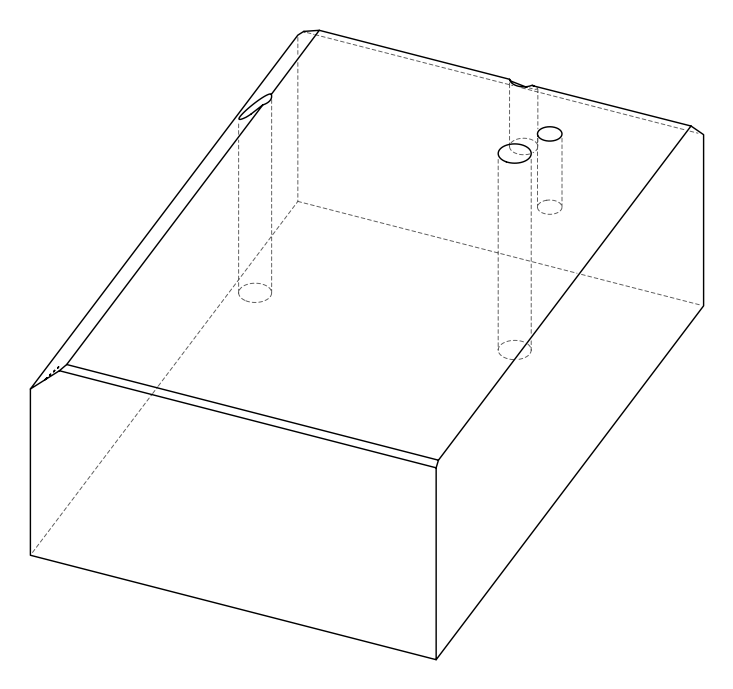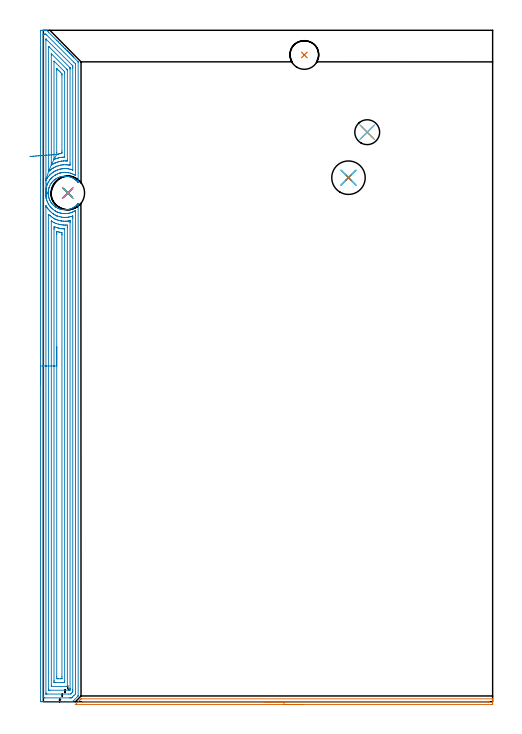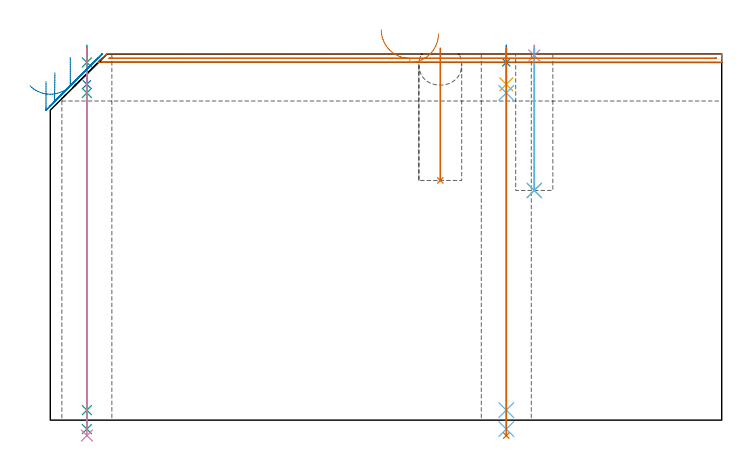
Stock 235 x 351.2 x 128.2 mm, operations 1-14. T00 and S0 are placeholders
(PLAN: 15 operations, 10 tool changes, 37.2 min)
(1 INDEXABLE_INSERT_DRILL_BLIND_HOLE_FROM_SOLID | STEP1POCKET | UGT0302_001 | 0.19 min | 7815 mm3)
(2 SPOT_DRILL | STEP1HOLE | NXT0321_9005460120000 | 0.05 min | 183 mm3)
(3 SPOT_DRILL_1 | STEP1HOLE_1 | NXT0321_9005460120000 | 0.05 min | 183 mm3)
(4 SPOT_DRILL_2 | STEP1POCKET_1 | NXT0321_9005460120000 | 0.03 min | 1 mm3)
(5 DRILL_BLIND_HOLE_INTO_CENTER | STEP1HOLE | UGT0301_191 | 0.05 min | 277 mm3)
(6 GUN_DRILL_THROUGH_HOLE | STEP1HOLE | UGT0307_003 | 0.61 min | 4546 mm3)
(7 SPADE_DRILL_TO_ENLARGE_THROUGH_HOLE | STEP1HOLE | UGT0306_008 | 0.54 min | 25791 mm3)
(8 DRILL_BLIND_HOLE_INTO_CENTER_1 | STEP1HOLE_1 | UGT0301_191 | 0.05 min | 275 mm3)
(9 GUN_DRILL_THROUGH_HOLE_1 | STEP1HOLE_1 | UGT0307_003 | 0.61 min | 4545 mm3)
(10 SPADE_DRILL_TO_ENLARGE_THROUGH_HOLE_1 | STEP1HOLE_1 | UGT0306_008 | 0.54 min | 25785 mm3)
(11 DRILL_BLIND_HOLE_INTO_CENTER_2 | STEP1POCKET_1 | UGT0301_191 | 0.2 min | 1827 mm3)
(12 DRILL_TO_ENLARGE_BLIND_HOLE | STEP1POCKET_1 | UGT0301_374 | 0.2 min | 4504 mm3)
(13 AREA_MILL | FG_CHAMFER_SURFACE | UGT0205_001 | 3.61 min | 994 mm3)
(14 AREA_MILL_1 | FG_CHAMFER_SURFACE_1 | UGT0205_001 | 19.47 min | 66445 mm3)
(15 AREA_MILL_2 | FG_CHAMFER_SURFACE_2 | UGT0205_001 | 11.01 min | 29384 mm3)
(TOOL UGT0302_001 | Indexable Insert Drill 15mm | D15 PA180 FL50 Z2)
(TOOL NXT0321_9005460120000 | NC Spot Drill, 142deg, 12mm, Carbide, Uncoated | D12 PA142 FL30 Z2)
(TOOL UGT0301_191 | Twist Drill 7.1 mm | D7.1 PA118 FL66 Z2)
(TOOL UGT0307_003 | Gun Drill 7 mm | D7 PA130 FL24 Z1)
(TOOL UGT0306_008 | Spade Drill 17.5mm | D17.5 PA132 FL10 Z2)
(TOOL UGT0301_374 | Twist Drill Flat Bottom 13 mm | D13 PA180 FL101 Z2)
(TOOL UGT0205_001 | Chamfer Mill 20 x 3 x 45 deg. | D20 FL50 Z2)
(OP 1 INDEXABLE_INSERT_DRILL_BLIND_HOLE_FROM_SOLID)
G17 G21 G94 G90
T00 M6
G54
G17 G0 G90 X136.5 Y338.3 S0 M3
G43 Z138.2 H0
G94 G81 G98 Z83.9 F250. R130.2
G80
M5
M2
(OP 2 SPOT_DRILL)
G17 G21 G94 G90
T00 M6
G54
G17 G0 G90 X159.6 Y274.1 S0 M3
G43 Z138.2 H0
G94 G81 G98 Z125.2 F250. R131.2
G80
M5
M2
(OP 3 SPOT_DRILL_1)
G17 G21 G94 G90
T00 M6
G54
G17 G0 G90 X12.8 Y266.1 S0 M3
G43 Z138.2 H0
G94 G81 G98 Z125.2 F250. R131.2
G80
M5
M2
(OP 4 SPOT_DRILL_2)
G17 G21 G94 G90
T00 M6
G54
G17 G0 G90 X169.4 Y297.9 S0 M3
G43 Z138.2 H0
G94 G81 G98 Z127.64 F250. R131.2
G80
M5
M2
(OP 5 DRILL_BLIND_HOLE_INTO_CENTER)
G17 G21 G94 G90
T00 M6
G54
G17 G0 G90 X159.6 Y274.1 S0 M3
G43 Z138.2 H0
G94 G81 G98 Z117.55 F250. R130.2
G80
M5
M2
(OP 6 GUN_DRILL_THROUGH_HOLE)
G17 G21 G94 G90
T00 M6
G54
G17 G0 G90 X159.6 Y274.1 M8
G43 Z138.2 H0
Z128.893
S716 M3
G94 G1 Z114.521 F125. M26
G4 X.084
Z3.5 F250.
G4 X.084
Z-3.132 F125.
G4 X.084
M5
M9
G0 Z128.893
Z138.2
M2
(OP 7 SPADE_DRILL_TO_ENLARGE_THROUGH_HOLE)
G17 G21 G94 G90
T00 M6
G54
G17 G0 G90 X159.6 Y274.1 S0 M3
G43 Z138.2 H0
G94 G73 G98 Z-5.396 F250. Q16.699 R130.2
G80
M5
M2
(OP 8 DRILL_BLIND_HOLE_INTO_CENTER_1)
G17 G21 G94 G90
T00 M6
G54
G17 G0 G90 X12.8 Y266.1 S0 M3
G43 Z138.2 H0
G94 G81 G98 Z117.55 F250. R130.2
G80
M5
M2
(OP 9 GUN_DRILL_THROUGH_HOLE_1)
G17 G21 G94 G90
T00 M6
G54
G17 G0 G90 X12.8 Y266.1 M8
G43 Z138.2 H0
Z128.893
S716 M3
G94 G1 Z114.521 F125. M26
G4 X.084
Z3.5 F250.
G4 X.084
Z-3.132 F125.
G4 X.084
M5
M9
G0 Z128.893
Z138.2
M2
(OP 10 SPADE_DRILL_TO_ENLARGE_THROUGH_HOLE_1)
G17 G21 G94 G90
T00 M6
G54
G17 G0 G90 X12.8 Y266.1 S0 M3
G43 Z138.2 H0
G94 G73 G98 Z-5.396 F250. Q16.699 R130.2
G80
M5
M2
(OP 11 DRILL_BLIND_HOLE_INTO_CENTER_2)
G17 G21 G94 G90
T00 M6
G54
G17 G0 G90 X169.4 Y297.9 S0 M3
G43 Z138.2 H0
G94 G81 G98 Z80.4 F250. R130.2
G80
M5
M2
(OP 12 DRILL_TO_ENLARGE_BLIND_HOLE)
G17 G21 G94 G90
T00 M6
G54
G17 G0 G90 X169.4 Y297.9 S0 M3
G43 Z138.2 H0
G94 G73 G98 Z80.4 F250. Q11.95 R130.2
G80
M5
M2
(OP 13 AREA_MILL)
G17 G21 G94 G90
T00 M6
G54
G17 G0 G90 X135.85 Y-1.5 S1061 M3
G43 Z138.2 H0
Z135.2
G94 G1 X135.812 Z134.328 F250.
X135.698 Z133.464
X135.509 Z132.612
X135.247 Z131.78
X134.913 Z130.974
X134.51 Z130.2
X134.042 Z129.464
X133.511 Z128.772
X132.921 Z128.129
X132.278 Z127.54
X131.586 Z127.008
X130.85 Z126.54
X130.076 Z126.137
X129.27 Z125.803
X128.438 Z125.541
X127.587 Z125.352
X126.722 Z125.238
X125.85 Z125.2
X16.805
X16.722 Y-1.495 Z125.203
X16.718 Y-1.493 Z125.204
X16.722 Y-1.477 Z125.22
X19.138 Y0.938 Z127.637
X19.69 Y1.491 Z128.187
X19.703 Y1.494 Z128.189
X19.997 Y1.5 Z128.2
X234.83
X234.99 Y1.497 Z128.188
X234.993 Y1.441 Z128.133
X235. Y1.037 Z127.736
Y0.681 Z127.38
Y0. Z126.695
Y-1.233 Z125.464
X234.998 Y-1.491 Z125.205
X234.526 Y-1.5 Z125.2
X125.85
Y-0.086 Z126.614
X20.804 Y-0.085 Z126.615
X20.633 Y-0.083 Z126.617
X20.586 Y-0.08 Z126.62
X20.582 Y-0.078 Z126.622
X20.583 Y-0.074 Z126.626
X20.612 Y-0.041 Z126.659
X20.653 Y0. Z126.7
X20.735 Y0.073 Z126.773
X20.811 Y0.08 Z126.78
X20.89 Y0.082 Z126.782
X21.698 Y0.086 Z126.786
X21.784
X232.682 Y0.085 Z126.785
X232.854 Y0.083 Z126.783
X232.967 Y0.08 Z126.78
X232.992 Y0.077 Z126.777
X232.995 Y0.073 Z126.773
X232.997 Y0.057 Z126.757
X232.998 Y0. Z126.7
X232.994 Y-0.05 Z126.65
X232.99 Y-0.073 Z126.627
X232.983 Y-0.079 Z126.621
X232.939 Y-0.081 Z126.619
X232.768 Y-0.085 Z126.615
X232.682 Y-0.086 Z126.614
X232.596
X125.85
X124.979 Z126.652
X124.114 Z126.766
X123.262 Z126.955
X122.43 Z127.217
X121.624 Z127.551
X120.85 Z127.954
X120.114 Z128.423
X119.422 Z128.954
X118.779 Z129.543
X118.19 Z130.186
X117.659 Z130.878
X117.19 Z131.614
X116.787 Z132.388
X116.453 Z133.194
X116.191 Z134.026
X116.002 Z134.878
X115.888 Z135.743
X115.85 Z136.614
G0 Z138.2
M5
M2
(OP 14 AREA_MILL_1)
G17 G21 G94 G90
T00 M6
G54
G17 G0 G90 X-1.5 Y165.6 S1061 M3
G43 Z138.2 H0
Z118.5
G94 G1 Y165.638 Z117.628 F250.
Y165.752 Z116.764
Y165.941 Z115.912
Y166.203 Z115.08
Y166.537 Z114.274
Y166.94 Z113.5
Y167.408 Z112.764
Y167.94 Z112.072
Y168.529 Z111.429
Y169.172 Z110.84
Y169.864 Z110.309
Y170.6 Z109.84
Y171.374 Z109.437
Y172.18 Z109.103
Y173.012 Z108.841
Y173.864 Z108.652
Y174.728 Z108.538
Y175.6 Z108.5
Y350.59
X-1.498 Y350.769 Z108.502
X-1.491 Y351.198 Z108.505
X-1.292 Y351.2 Z108.705
X-0.967 Z109.03
X-0.405 Z109.591
X-0.079 Z109.916
X0.573 Z110.572
X1.043 Z111.043
X1.695 Y351.196 Z111.694
X1.7 Y351.194 Z111.699
X1.865 Y351.036 Z111.863
X2.583 Y350.318 Z112.582
X6.864 Y346.036 Z116.864
X7.019 Y345.882 Z117.016
X7.073 Y345.828 Z117.071
X7.735 Y345.165 Z117.735
X7.906 Y344.995 Z117.903
X7.966 Y344.935 Z117.964
X8.606 Y344.294 Z118.606
X8.794 Y344.108 Z118.79
X9.478 Y343.422 Z119.478
X9.681 Y343.221 Z119.677
X10.346 Y342.554 Z120.346
X10.568 Y342.333 Z120.565
X11.22 Y341.68 Z121.22
X11.456 Y341.446 Z121.452
X12.091 Y340.809 Z122.091
X12.132 Y340.769 Z122.131
X12.343 Y340.559 Z122.339
X12.429 Y340.471 Z122.428
X12.552 Y340.349 Z122.551
X12.639 Y340.263 Z122.635
X12.727 Y340.174 Z122.726
X12.846 Y340.055 Z122.845
X12.934 Y339.967 Z122.93
X13.024 Y339.876 Z123.024
X13.14 Y339.761 Z123.139
X13.23 Y339.672 Z123.226
X13.322 Y339.578 Z123.321
X13.433 Y339.467 Z123.433
X13.526 Y339.376 Z123.522
X13.62 Y339.281 Z123.619
X13.727 Y339.173 Z123.727
X13.822 Y339.08 Z123.818
X13.917 Y338.983 Z123.917
X14.021 Y338.879 Z124.021
X14.117 Y338.784 Z124.114
X14.215 Y338.686 Z124.214
X14.315 Y338.585 Z124.315
X14.413 Y338.489 Z124.409
X14.512 Y338.388 Z124.512
X14.609 Y338.291 Z124.609
X14.709 Y338.193 Z124.705
X14.81 Y338.09 Z124.809
X14.903 Y337.997 Z124.903
X15.005 Y337.897 Z125.001
X15.107 Y337.793 Z125.107
X15.197 Y337.703 Z125.197
X15.301 Y337.601 Z125.297
X15.405 Y337.495 Z125.405
X15.491 Y337.409 Z125.491
X15.596 Y337.306 Z125.592
X15.703 Y337.198 Z125.702
X15.785 Y337.115 Z125.785
X15.892 Y337.01 Z125.888
X18.11 Y334.791 Z128.108
X18.155 Y334.745 Z128.15
X18.204 Y334.688 Z128.196
X18.2 Y334.523 Z128.2
Y271.576
X18.196 Y271.574 Z128.196
X18.192 Y271.573 Z128.192
X18.188 Y271.576 Z128.188
X17.946 Y271.866 Z127.946
X17.652 Y272.186 Z127.652
X17.357 Y272.479 Z127.357
X17.143 Y272.675 Z127.143
X16.924 Y272.864 Z126.924
X16.474 Y273.208 Z126.474
X16.06 Y273.493 Z126.06
X15.636 Y273.756 Z125.636
X15.152 Y274.002 Z125.152
X14.708 Y274.204 Z124.708
X14.268 Y274.376 Z124.268
X13.824 Y274.523 Z123.824
X13.387 Y274.648 Z123.387
X12.941 Y274.739 Z122.941
X12.5 Y274.811 Z122.5
X12.058 Y274.86 Z122.058
X11.617 Y274.887 Z121.617
X11.175 Y274.891 Z121.175
X10.733 Y274.874 Z120.733
X10.292 Y274.83 Z120.292
X9.408 Y274.688 Z119.408
X9.213 Y274.648 Z119.213
X8.525 Y274.44 Z118.525
X8.081 Y274.283 Z118.081
X7.642 Y274.094 Z117.642
X6.966 Y273.756 Z116.965
X6.759 Y273.632 Z116.759
X6.348 Y273.362 Z116.348
X6.312 Y273.339 Z116.312
X6.132 Y273.208 Z116.13
X5.876 Y273.024 Z115.875
X5.676 Y272.864 Z115.674
X5.329 Y272.553 Z115.329
X4.992 Y272.229 Z114.992
X4.801 Y272.025 Z114.801
X4.751 Y271.971 Z114.751
X4.423 Y271.576 Z114.421
X4.357 Y271.49 Z114.355
X4.11 Y271.169 Z114.109
X4.048 Y271.079 Z114.047
X3.801 Y270.684 Z113.798
X3.772 Y270.637 Z113.769
X3.517 Y270.187 Z113.514
X3.226 Y269.59 Z113.225
X3.128 Y269.344 Z113.124
X3.107 Y269.294 Z113.104
X2.952 Y268.85 Z112.947
X2.914 Y268.728 Z112.911
X2.831 Y268.452 Z112.828
X2.816 Y268.402 Z112.813
X2.73 Y268.054 Z112.73
X2.707 Y267.957 Z112.706
X2.631 Y267.559 Z112.63
X2.622 Y267.51 Z112.621
X2.561 Y267.064 Z112.56
X2.525 Y266.666 Z112.523
X2.52 Y266.617 Z112.519
X2.509 Y266.394 Z112.508
X2.506 Y266.258 Z112.506
X2.504 Y266.133 Z112.501
X2.503 Y266.11
X2.502 Y266.06 Z112.5
X2.506 Y265.975 Z112.501
X2.507 Y265.917 Z112.504
X2.508 Y265.913
X2.515 Y265.773 Z112.506
X2.516 Y265.725 Z112.508
X2.546 Y265.279 Z112.542
X2.583 Y264.963 Z112.581
X2.594 Y264.88 Z112.59
X2.599 Y264.833 Z112.597
X2.607 Y264.784 Z112.606
X2.676 Y264.386 Z112.675
X2.767 Y263.988 Z112.764
X2.778 Y263.94 Z112.775
X2.904 Y263.493 Z112.903
X3.051 Y263.048 Z113.05
X3.135 Y262.826 Z113.134
X3.227 Y262.608 Z113.224
X3.292 Y262.471 Z113.29
X3.42 Y262.202 Z113.417
X3.442 Y262.156 Z113.439
X3.686 Y261.705 Z113.684
X3.953 Y261.263 Z113.952
X4.11 Y261.032 Z114.108
X4.238 Y260.863 Z114.234
X4.362 Y260.697 Z114.36
X4.624 Y260.371 Z114.623
X4.807 Y260.168 Z114.804
X4.853 Y260.119 Z114.851
X4.993 Y259.971 Z114.991
X5.509 Y259.479 Z115.509
X5.876 Y259.178 Z115.875
X6.296 Y258.873 Z116.294
X6.413 Y258.794 Z116.412
X6.575 Y258.687 Z116.57
X6.608 Y258.664 Z116.607
X6.658 Y258.631 Z116.657
X6.724 Y258.586 Z116.723
X7.634 Y258.029 Z117.634
X7.873 Y257.98 Z117.873
X7.906 Y257.971 Z117.906
X8.525 Y257.753 Z118.525
X8.703 Y257.694 Z118.703
X9.055 Y257.598 Z119.055
X9.408 Y257.513 Z119.408
X9.849 Y257.429 Z119.849
X10.292 Y257.366 Z120.292
X10.733 Y257.326 Z120.733
X11.175 Y257.309 Z121.175
X11.617 Y257.313 Z121.617
X12.058 Y257.34 Z122.058
X12.5 Y257.389 Z122.5
X12.941 Y257.461 Z122.941
X13.384 Y257.557 Z123.384
X13.824 Y257.672 Z123.824
X13.897 Y257.694 Z123.897
X14.708 Y257.999 Z124.708
X15.152 Y258.198 Z125.152
X15.591 Y258.424 Z125.591
X15.874 Y258.586 Z125.874
X16.474 Y258.994 Z126.474
X17.092 Y259.479 Z127.092
X17.357 Y259.718 Z127.357
X17.578 Y259.937 Z127.578
X17.71 Y260.074 Z127.71
X17.846 Y260.222 Z127.846
X17.978 Y260.371 Z127.978
X18.11 Y260.53 Z128.11
X18.141 Y260.563 Z128.141
X18.196 Y260.617 Z128.189
X18.2 Y260.416 Z128.2
Y3.285
X18.207 Y3.013 Z128.191
X18.127 Y2.927 Z128.126
X15.301 Y0.1 Z125.299
X15.214 Y0.015 Z125.213
X15.194 Y0.001 Z125.191
X14.982 Y0. Z124.981
X14.824 Z124.823
X13.882 Z123.882
X13.23 Z123.226
X12.017 Z122.014
X10.568 Z120.564
X-0.36 Z109.637
X-0.967 Y0.002 Z109.031
X-1.188 Y0.003 Z108.81
X-1.492 Y0.008 Z108.506
X-1.494 Y0.08 Z108.504
X-1.498 Y0.61 Z108.502
X-1.5 Y1.147 Z108.5
Y175.6
X-0.086 Z109.914
Y348.804
X-0.079 Y349.19 Z109.921
X0.417 Y349.197 Z110.417
X0.808 Y349.196 Z110.808
X1.201 Y349.19 Z111.201
X1.25 Y349.188 Z111.25
X1.276 Y349.167 Z111.276
X1.33 Y349.117 Z111.33
X1.436 Y349.014 Z111.436
X1.647 Y348.804 Z111.647
X15.931 Y334.519 Z125.931
X16.779 Y333.659 Z126.779
X16.785 Y333.626 Z126.785
Y333.621
X16.786 Y275.594 Z126.786
X16.779 Y275.233 Z126.779
X16.183 Y275.594 Z126.183
X15.892 Y275.746 Z125.892
X15.585 Y275.903 Z125.585
X15.005 Y276.153 Z125.005
X14.652 Y276.291 Z124.652
X14.128 Y276.476 Z124.128
X14.092 Y276.487 Z124.092
X13.23 Y276.691 Z123.23
X12.979 Y276.739 Z122.979
X12.343 Y276.825 Z122.343
X11.974 Y276.858 Z121.974
X11.456 Y276.879 Z121.456
X11.067 Y276.878 Z121.067
X10.568 Y276.852 Z120.568
X10.238 Y276.82 Z120.238
X9.681 Y276.74 Z119.681
X9.464 Y276.705 Z119.464
X9.154 Y276.646 Z119.154
X8.794 Y276.562 Z118.794
X8.734 Y276.547 Z118.734
X8.532 Y276.487 Z118.532
X7.906 Y276.272 Z117.906
X7.424 Y276.08 Z117.424
X7.019 Y275.894 Z117.019
X6.817 Y275.798 Z116.817
X6.414 Y275.594 Z116.414
X6.238 Y275.488 Z116.238
X6.132 Y275.42 Z116.132
X5.703 Y275.133 Z115.703
X5.244 Y274.804 Z115.244
X5.108 Y274.701 Z115.108
X4.705 Y274.351 Z114.705
X4.357 Y274.031 Z114.357
X4.244 Y273.923 Z114.244
X4.131 Y273.808 Z114.131
X3.816 Y273.46 Z113.816
X3.47 Y273.049 Z113.47
X3.41 Y272.975 Z113.41
X3.365 Y272.916 Z113.365
X3.035 Y272.461 Z113.035
X2.753 Y272.023 Z112.753
X2.689 Y271.916 Z112.689
X2.583 Y271.733 Z112.583
X2.37 Y271.343 Z112.37
X2.264 Y271.13 Z112.264
X2.079 Y270.744 Z112.079
X1.863 Y270.237 Z111.863
X1.835 Y270.167 Z111.835
X1.816 Y270.116 Z111.816
X1.695 Y269.768 Z111.695
X1.595 Y269.445 Z111.595
X1.567 Y269.344 Z111.567
X1.409 Y268.74 Z111.409
X1.343 Y268.452 Z111.343
X1.257 Y267.999 Z111.257
X1.195 Y267.559 Z111.195
X1.155 Y267.21 Z111.155
X1.111 Y266.666 Z111.111
X1.1 Y266.372 Z111.1
X1.102 Y265.773 Z111.102
X1.105 Y265.624 Z111.105
X1.114 Y265.465 Z111.114
X1.165 Y264.88 Z111.165
X1.214 Y264.472 Z111.214
X1.296 Y263.988 Z111.296
X1.429 Y263.362 Z111.429
X1.5 Y263.095 Z111.5
X1.695 Y262.433 Z111.695
X1.772 Y262.202 Z111.772
X1.815 Y262.082 Z111.815
X2.01 Y261.605 Z112.01
X2.147 Y261.309 Z112.147
X2.288 Y261.013 Z112.288
X2.583 Y260.455 Z112.583
X2.604 Y260.416 Z112.604
X2.637 Y260.362 Z112.637
X3.024 Y259.757 Z113.024
X3.189 Y259.524 Z113.189
X3.47 Y259.155 Z113.47
X3.911 Y258.631 Z113.911
X4.357 Y258.177 Z114.357
X4.826 Y257.738 Z114.826
X5.244 Y257.399 Z115.244
X6.021 Y256.845 Z116.021
X6.088 Y256.801 Z116.088
X6.132 Y256.772 Z116.132
X6.323 Y256.653 Z116.323
X7.019 Y256.237 Z117.019
X7.196 Y256.138 Z117.196
X7.361 Y256.076 Z117.361
X7.791 Y255.952 Z117.791
X7.968 Y255.89 Z117.968
X8.466 Y255.732 Z118.466
X8.794 Y255.642 Z118.794
X9.202 Y255.541 Z119.202
X9.681 Y255.453 Z119.681
X10.256 Y255.373 Z120.256
X10.568 Y255.347 Z120.568
X11.199 Y255.318 Z121.199
X11.456 Y255.321 Z121.456
X12.057 Y255.348 Z122.057
X12.343 Y255.375 Z122.343
X12.849 Y255.443 Z122.849
X13.23 Y255.51 Z123.23
X13.592 Y255.588 Z123.592
X14.117 Y255.726 Z124.117
X14.288 Y255.781 Z124.288
X14.768 Y255.952 Z124.768
X14.939 Y256.018 Z124.939
X15.005 Y256.046 Z125.005
X15.556 Y256.291 Z125.556
X15.892 Y256.461 Z125.892
X16.143 Y256.593 Z126.143
X16.574 Y256.845 Z126.574
X16.701 Y256.924 Z126.701
X16.779 Y256.971 Z126.779
X16.785 Y256.845 Z126.785
Y256.839
Y4.176
X16.779 Y4.041 Z126.779
X15.965 Y3.215 Z125.965
X15.146 Y2.396 Z125.146
X15.075 Y2.325 Z125.075
X15.005 Y2.256 Z125.005
X14.753 Y2.015 Z124.753
X14.506 Y2.005 Z124.506
X14.117 Y2.002 Z124.117
X13.624 Y2. Z123.624
X0.808 Y2.001 Z110.808
X0.311 Y2.003 Z110.311
X-0.079 Y2.01 Z109.921
X-0.086 Y2.396 Z109.914
Y2.402
Y175.6
X1.328 Z111.328
X1.329 Y258.631 Z111.329
X1.33 Y258.998 Z111.33
X1.334 Y259.369 Z111.334
X1.335 Y259.446 Z111.335
X1.491 Y259.187 Z111.491
X1.607 Y258.993 Z111.607
X1.695 Y258.85 Z111.695
X1.835 Y258.631 Z111.835
X2.099 Y258.224 Z112.099
X2.467 Y257.738 Z112.467
X2.583 Y257.594 Z112.583
X2.924 Y257.192 Z112.924
X3.243 Y256.845 Z113.243
X3.47 Y256.616 Z113.47
X4.185 Y255.952 Z114.185
X4.357 Y255.813 Z114.357
X4.927 Y255.379 Z114.927
X5.244 Y255.157 Z115.244
X5.387 Y255.06 Z115.387
X6.132 Y254.597 Z116.132
X6.396 Y254.439 Z116.396
X6.586 Y254.328 Z116.586
X6.912 Y254.167 Z116.912
X7.019 Y254.128 Z117.019
X7.077 Y254.108 Z117.077
X7.327 Y254.039 Z117.327
X8.347 Y253.724 Z118.347
X8.794 Y253.614 Z118.794
X9.489 Y253.467 Z119.489
X9.681 Y253.441 Z119.681
X10.5 Y253.342 Z120.5
X10.568 Y253.339 Z120.568
X11.417 Y253.313 Z121.417
X11.456 Y253.314 Z121.456
X12.261 Y253.356 Z122.261
X12.343 Y253.365 Z122.343
X13.046 Y253.459 Z123.046
X13.23 Y253.493 Z123.23
X13.786 Y253.607 Z123.786
X14.117 Y253.692 Z124.117
X14.488 Y253.794 Z124.488
X15.24 Y254.058 Z125.24
X15.314 Y254.082 Z125.314
X15.356 Y254.094 Z125.356
X15.364 Y254.061 Z125.364
X15.368 Y253.957 Z125.368
X15.37 Y253.799 Z125.37
X15.371 Y253.274 Z125.371
Y252.905
Y6.491
Y5.967
X15.369 Y5.601 Z125.369
X15.364 Y5.074 Z125.364
X15.187 Y4.891 Z125.187
X15.005 Y4.706 Z125.005
X14.744 Y4.444 Z124.744
X14.478 Y4.182 Z124.478
X14.292 Y4.006 Z124.292
X13.23 Y4. Z123.23
X1.876 Z111.876
X1.695 Y4.002 Z111.695
X1.515 Y4.005 Z111.515
X1.395 Y4.01 Z111.395
X1.335 Y4.023 Z111.335
X1.333 Y4.059 Z111.333
X1.331 Y4.182 Z111.331
X1.329 Y4.55 Z111.329
X1.328 Y175.6 Z111.328
X2.743 Z112.743
Y254.716
X2.745 Y254.807 Z112.745
X2.746 Y254.851 Z112.746
X2.747 Y254.86 Z112.747
X2.897 Y254.743 Z112.897
X3.47 Y254.223 Z113.47
X3.535 Y254.167 Z113.535
X4.357 Y253.557 Z114.357
X4.757 Y253.274 Z114.757
X5.244 Y252.967 Z115.244
X6.04 Y252.473 Z116.04
X6.132 Y252.427 Z116.132
X6.224 Y252.381 Z116.224
X6.563 Y252.237 Z116.563
X6.79 Y252.159 Z116.79
X7.019 Y252.087 Z117.019
X7.441 Y251.957 Z117.441
X7.906 Y251.817 Z117.906
X8.672 Y251.611 Z118.672
X8.794 Y251.584 Z118.794
X9.259 Y251.488 Z119.259
X9.681 Y251.429 Z119.681
X9.748 Y251.421 Z119.748
X10.568 Y251.346 Z120.568
X10.721 Y251.335 Z120.721
X11.456 Y251.321 Z121.456
X11.62 Y251.323 Z121.62
X12.343 Y251.363 Z122.343
X12.458 Y251.372 Z122.458
X13.23 Y251.47 Z123.23
X13.246 Y251.472 Z123.246
X13.34 Y251.488 Z123.34
X13.652 Y251.55 Z123.652
X13.735 Y251.565 Z123.735
X13.822 Y251.58 Z123.822
X13.925 Y251.595 Z123.925
X13.952 Y251.592 Z123.952
X13.953 Y251.583 Z123.953
X13.955 Y251.488 Z123.955
X13.957 Y250.901 Z123.957
Y250.757
Y7.022
X13.956 Y6.86 Z123.956
X13.951 Y6.134 Z123.951
X13.939 Y6.099 Z123.939
X13.916 Y6.075 Z123.916
X13.861 Y6.021 Z123.861
X13.657 Y6.01 Z123.657
X13.23 Y6.001 Z123.23
X13.197 Y6. Z123.197
X3.437 Z113.437
X3.032 Y6.006 Z113.032
X2.829 Y6.01 Z112.829
X2.749 Y6.023 Z112.749
X2.743 Y6.86 Z112.743
Y175.6
X4.157 Z114.157
X4.158 Y251.349 Z114.158
Y251.364
X4.163 Y251.43 Z114.163
X4.253 Y251.384 Z114.253
X4.357 Y251.324 Z114.357
X4.778 Y251.065 Z114.778
X5.244 Y250.785 Z115.244
X5.566 Y250.596 Z115.566
X6.132 Y250.332 Z116.132
X6.539 Y250.186 Z116.539
X7.019 Y250.039 Z117.019
X7.81 Y249.8 Z117.81
X7.906 Y249.774 Z117.906
X8.18 Y249.703 Z118.18
X8.794 Y249.567 Z118.794
X8.963 Y249.532 Z118.963
X9.681 Y249.431 Z119.681
X10.239 Y249.371 Z120.239
X10.568 Y249.345 Z120.568
X10.939 Y249.329 Z120.939
X11.456 Y249.321 Z121.456
X11.825 Y249.331 Z121.825
X12.522 Y249.359 Z122.522
X12.536 Y249.011 Z122.536
X12.538 Y248.81 Z122.538
X12.543 Y248.118 Z122.543
Y247.917
Y8.444
X12.541 Y8.243 Z122.541
X12.539 Y8.109 Z122.539
X12.536 Y8.011 Z122.536
X12.503 Y8.008 Z122.503
X12.343 Y8.004 Z122.343
X12.097 Y8. Z122.097
X4.266 Y8.001 Z114.266
X4.209 Y8.003 Z114.209
X4.178 Y8.006 Z114.178
X4.167 Y8.008 Z114.167
X4.164 Y8.042 Z114.164
X4.159 Y8.444 Z114.159
X4.157 Y8.646 Z114.157
Y175.6
X5.571 Z115.571
Y247.024
X5.573 Y247.587 Z115.573
X5.576 Y247.917 Z115.576
X5.584 Y248.468 Z115.584
X6.132 Y248.273 Z116.132
X6.908 Y248.029 Z116.908
X7.019 Y247.995 Z117.019
X7.273 Y247.917 Z117.273
X7.906 Y247.749 Z117.906
X8.131 Y247.691 Z118.131
X8.794 Y247.552 Z118.794
X9.226 Y247.482 Z119.226
X9.681 Y247.426 Z119.681
X10.228 Y247.367 Z120.228
X10.568 Y247.344 Z120.568
X11.122 Y247.31 Z121.122
X11.124 Y247.28 Z121.124
X11.126 Y247.212 Z121.126
X11.128 Y247.024 Z121.128
Y10.76
X11.127 Y10.431 Z121.127
X11.124 Y10.149 Z121.124
X11.122 Y10.018 Z121.122
X10.989 Y10.008 Z120.989
X10.568 Y10.003 Z120.568
X10.109 Y10. Z120.109
X9.681 Z119.681
X6.56 Z116.56
X6.132 Y10.001 Z116.132
X5.669 Y10.004 Z115.669
X5.587 Y10.01 Z115.587
X5.578 Y10.018 Z115.578
X5.575 Y10.043 Z115.575
X5.573 Y10.101 Z115.573
X5.571 Y10.431 Z115.571
Y10.995
Y175.6
X6.985 Z116.985
Y244.346
X6.986 Y245.239 Z116.986
X6.987 Y245.271 Z116.987
X7.019 Y245.939 Z117.019
X7.271 Y245.878 Z117.271
X7.906 Y245.723 Z117.906
X8.431 Y245.603 Z118.431
X8.794 Y245.541 Z118.794
X9.489 Y245.432 Z119.489
X9.681 Y245.401 Z119.681
X9.708 Y245.239 Z119.708
X9.711 Y245.208 Z119.711
X9.715 Y244.346 Z119.715
Y244.312
Y13.076
X9.711 Y12.217 Z119.711
X9.709 Y12.189 Z119.709
X9.681 Y12.01 Z119.681
X9.008 Y12.001 Z119.008
X7.906 Z117.906
X7.231 Y12.004 Z117.231
X7.019 Y12.01 Z117.019
X6.991 Y12.217 Z116.991
X6.988 Y12.248 Z116.988
X6.985 Y13.11 Z116.985
Y175.6
Y176.472 Z117.023
Y177.336 Z117.137
Y178.188 Z117.326
Y179.02 Z117.588
Y179.826 Z117.922
Y180.6 Z118.325
Y181.336 Z118.794
Y182.028 Z119.325
Y182.671 Z119.914
Y183.26 Z120.557
Y183.792 Z121.25
Y184.26 Z121.985
Y184.663 Z122.759
Y184.997 Z123.565
Y185.259 Z124.397
Y185.448 Z125.249
Y185.562 Z126.114
Y185.6 Z126.985
G0 Z138.2
X1.601 Y263.038
Z121.605
G1 Y263.052 Z120.733
X1.598 Y263.142 Z119.865
X1.594 Y263.308 Z119.008
X1.587 Y263.547 Z118.169
X1.579 Y263.859 Z117.355
X1.568 Y264.24 Z116.57
X1.556 Y264.688 Z115.822
X1.542 Y265.2 Z115.116
X1.526 Y265.771 Z114.456
X1.509 Y266.398 Z113.85
X1.491 Y267.075 Z113.3
X1.471 Y267.798 Z112.811
X1.45 Y268.56 Z112.387
X1.428 Y269.356 Z112.032
X1.406 Y270.18 Z111.747
X1.383 Y271.026 Z111.535
X1.359 Y271.887 Z111.397
X1.335 Y272.757 Z111.335
X1.331 Y272.916 Z111.331
X1.33 Y273. Z111.33
X1.329 Y273.284 Z111.329
Y273.808
Y346.126
X1.33 Y346.493 Z111.33
X1.333 Y346.617 Z111.333
X1.334 Y346.646 Z111.334
X1.396 Y346.593 Z111.396
X1.515 Y346.48 Z111.515
X1.695 Y346.305 Z111.695
X15.005 Y332.995 Z125.005
X15.263 Y332.734 Z125.263
X15.35 Y332.639 Z125.35
X15.365 Y332.593 Z125.365
X15.366 Y332.549 Z125.366
X15.37 Y332.366 Z125.37
X15.371 Y331.841 Z125.371
Y331.472
Y278.18
X15.37 Y278.134 Z125.37
X15.368 Y278.113 Z125.368
X15.367 Y278.111 Z125.367
X15.311 Y278.129 Z125.311
X14.901 Y278.272 Z124.901
X14.306 Y278.454 Z124.306
X14.117 Y278.505 Z124.117
X13.807 Y278.585 Z123.807
X13.23 Y278.707 Z123.23
X12.72 Y278.786 Z122.72
X12.343 Y278.828 Z122.343
X11.749 Y278.87 Z121.749
X11.456 Y278.879 Z121.456
X10.862 Y278.87 Z120.862
X10.568 Y278.854 Z120.568
X10.043 Y278.801 Z120.043
X9.681 Y278.749 Z119.681
X9.274 Y278.682 Z119.274
X8.794 Y278.588 Z118.794
X8.543 Y278.525 Z118.543
X7.906 Y278.334 Z117.906
X7.859 Y278.32 Z117.859
X7.716 Y278.272 Z117.716
X7.213 Y278.077 Z117.213
X7.019 Y277.996 Z117.019
X6.598 Y277.803 Z116.598
X6.132 Y277.574 Z116.132
X6.004 Y277.509 Z116.004
X5.77 Y277.38 Z115.77
X5.448 Y277.175 Z115.448
X5.244 Y277.039 Z115.244
X4.92 Y276.813 Z114.92
X4.463 Y276.487 Z114.463
X4.404 Y276.44 Z114.404
X4.357 Y276.4 Z114.357
X3.93 Y276.024 Z113.93
X3.47 Y275.602 Z113.47
X3.461 Y275.594 Z113.461
X3.037 Y275.136 Z113.037
X2.657 Y274.701 Z112.657
X2.623 Y274.661 Z112.623
X2.583 Y274.61 Z112.583
X2.241 Y274.153 Z112.241
X1.99 Y273.808 Z111.99
X1.873 Y273.63 Z111.873
X1.695 Y273.349 Z111.695
X1.533 Y273.078 Z111.533
X1.437 Y272.916 Z111.437
X1.335 Y272.757 Z111.335
X2.75 Y277.38 Z112.75
X2.743 Y278.272 Z112.743
Y342.393
X2.744 Y342.554 Z112.744
X2.748 Y342.751 Z112.748
X2.749 Y342.785 Z112.749
X2.771 Y342.769 Z112.771
X2.807 Y342.737 Z112.807
X2.996 Y342.554 Z112.996
X13.71 Y331.841 Z123.71
X13.87 Y331.676 Z123.87
X13.927 Y331.613 Z123.927
X13.951 Y331.584 Z123.951
X13.952 Y331.565 Z123.952
X13.955 Y331.475 Z123.955
X13.957 Y331.109 Z123.957
Y330.948
Y281.844
X13.956 Y281.113 Z123.956
X13.955 Y280.951 Z123.955
X13.95 Y280.597 Z123.95
X13.501 Y280.679 Z123.501
X13.23 Y280.719 Z123.23
X12.466 Y280.827 Z122.466
X12.343 Y280.836 Z122.343
X11.521 Y280.885 Z121.521
X11.456 Y280.884 Z121.456
X10.652 Y280.866 Z120.652
X10.568 Y280.86 Z120.568
X9.844 Y280.787 Z119.844
X9.681 Y280.763 Z119.681
X9.079 Y280.664 Z119.079
X8.794 Y280.607 Z118.794
X8.347 Y280.507 Z118.347
X7.906 Y280.376 Z117.906
X7.665 Y280.301 Z117.665
X7.019 Y280.08 Z117.019
X7.003 Y280.074 Z117.003
X6.96 Y280.058 Z116.96
X6.382 Y279.807 Z116.382
X6.132 Y279.691 Z116.132
X5.782 Y279.517 Z115.782
X5.244 Y279.236 Z115.244
X5.199 Y279.211 Z115.199
X5.123 Y279.165 Z115.123
X4.661 Y278.86 Z114.661
X4.357 Y278.653 Z114.357
X4.135 Y278.496 Z114.135
X3.83 Y278.272 Z113.83
X3.63 Y278.111 Z113.63
X3.47 Y277.975 Z113.47
X3.155 Y277.696 Z113.155
X2.801 Y277.38 Z112.801
X2.787 Y277.373 Z112.787
X2.75 Y277.38 Z112.75
X4.164 Y280.765 Z114.164
X4.161 Y280.951 Z114.161
X4.158 Y281.151 Z114.158
X4.157 Y281.844 Z114.157
Y282.045
Y338.292
X4.159 Y338.493 Z114.159
X4.164 Y338.895 Z114.164
X4.165 Y338.927 Z114.165
X4.174 Y338.921 Z114.174
X4.206 Y338.892 Z114.206
X4.264 Y338.837 Z114.264
X4.357 Y338.745 Z114.357
X12.154 Y330.948 Z122.154
X12.343 Y330.756 Z122.343
X12.514 Y330.578 Z122.514
X12.533 Y330.557 Z122.533
X12.537 Y330.497 Z122.537
X12.541 Y330.391 Z122.541
X12.542 Y330.257 Z122.542
X12.543 Y330.055 Z122.543
X12.542 Y283.429 Z122.542
X12.54 Y283.227 Z122.54
X12.535 Y282.839 Z122.535
X12.343 Y282.845 Z122.343
X12.232 Y282.848 Z122.232
X11.456 Y282.879 Z121.456
X11.311 Y282.882 Z121.311
X10.568 Y282.86 Z120.568
X10.452 Y282.854 Z120.452
X9.681 Y282.777 Z119.681
X9.645 Y282.773 Z119.645
X9.405 Y282.736 Z119.405
X8.88 Y282.65 Z118.88
X8.794 Y282.632 Z118.794
X8.153 Y282.489 Z118.153
X7.906 Y282.419 Z117.906
X7.467 Y282.286 Z117.467
X7.019 Y282.136 Z117.019
X6.805 Y282.059 Z116.805
X6.243 Y281.844 Z116.243
X6.165 Y281.811 Z116.165
X6.132 Y281.796 Z116.132
X5.56 Y281.526 Z115.56
X5.244 Y281.367 Z115.244
X4.974 Y281.223 Z114.974
X4.485 Y280.951 Z114.485
X4.405 Y280.902 Z114.405
X4.357 Y280.874 Z114.357
X4.164 Y280.765 Z114.164
X5.578 Y283.657 Z115.578
X5.576 Y283.668 Z115.576
X5.573 Y283.705 Z115.573
X5.572 Y283.76 Z115.572
X5.571 Y283.863 Z115.571
X5.572 Y334.942 Z115.572
X5.573 Y335.013 Z115.573
X5.574 Y335.046 Z115.574
X5.575 Y335.05 Z115.575
X5.873 Y334.779 Z115.873
X10.596 Y330.055 Z120.596
X11.122 Y329.498 Z121.122
X11.125 Y329.162 Z121.125
X11.128 Y328.599 Z121.128
Y285.133
X11.127 Y284.992 Z121.127
X11.124 Y284.922 Z121.124
X11.122 Y284.895 Z121.122
X11.092 Y284.888 Z121.092
X10.568 Y284.857 Z120.568
X10.257 Y284.835 Z120.257
X9.681 Y284.775 Z119.681
X8.945 Y284.674 Z118.945
X8.794 Y284.65 Z118.794
X8.686 Y284.63 Z118.686
X8.158 Y284.522 Z118.158
X7.952 Y284.476 Z117.952
X7.906 Y284.464 Z117.906
X7.267 Y284.273 Z117.267
X7.019 Y284.192 Z117.019
X6.603 Y284.047 Z116.603
X6.132 Y283.872 Z116.132
X5.957 Y283.805 Z115.957
X5.703 Y283.703 Z115.703
X5.587 Y283.659 Z115.587
X5.578 Y283.657 Z115.578
X6.999 Y286.254 Z116.999
X6.992 Y286.258 Z116.992
X6.989 Y286.275 Z116.989
X6.986 Y286.308 Z116.986
Y286.341
X6.985 Y287.201 Z116.985
Y330.089
X6.989 Y330.948 Z116.989
X6.991 Y330.977 Z116.991
X7.019 Y331.172 Z117.019
X7.25 Y330.948 Z117.25
X7.906 Y330.296 Z117.906
X8.148 Y330.055 Z118.148
X8.794 Y329.409 Z118.794
X9.039 Y329.162 Z119.039
X9.681 Y328.51 Z119.681
X9.71 Y328.27 Z119.71
X9.712 Y328.238 Z119.712
X9.715 Y327.377 Z119.715
Y288.093
X9.713 Y287.201 Z119.713
X9.712 Y287.17 Z119.712
X9.681 Y286.8 Z119.681
X9.258 Y286.733 Z119.258
X8.794 Y286.658 Z118.794
X8.496 Y286.607 Z118.496
X7.906 Y286.486 Z117.906
X7.762 Y286.453 Z117.762
X7.217 Y286.308 Z117.217
X7.063 Y286.264 Z117.063
X7.019 Y286.255 Z117.019
X6.999 Y286.254 Z116.999
X6.357 Y286.206 Z116.411
X5.666 Y286.154 Z115.881
X4.932 Y286.099 Z115.413
X4.159 Y286.042 Z115.011
X3.355 Y285.982 Z114.678
X2.525 Y285.92 Z114.417
X1.676 Y285.856 Z114.23
X0.813 Y285.792 Z114.117
X-0.056 Y285.727 Z114.08
X-0.925 Y285.662 Z114.119
X-1.788 Y285.598 Z114.234
X-2.637 Y285.534 Z114.424
X-3.466 Y285.472 Z114.688
X-4.269 Y285.412 Z115.023
X-5.041 Y285.355 Z115.427
X-5.774 Y285.3 Z115.897
X-6.463 Y285.249 Z116.429
X-7.104 Y285.201 Z117.019
G0 Z138.2
M5
M2
